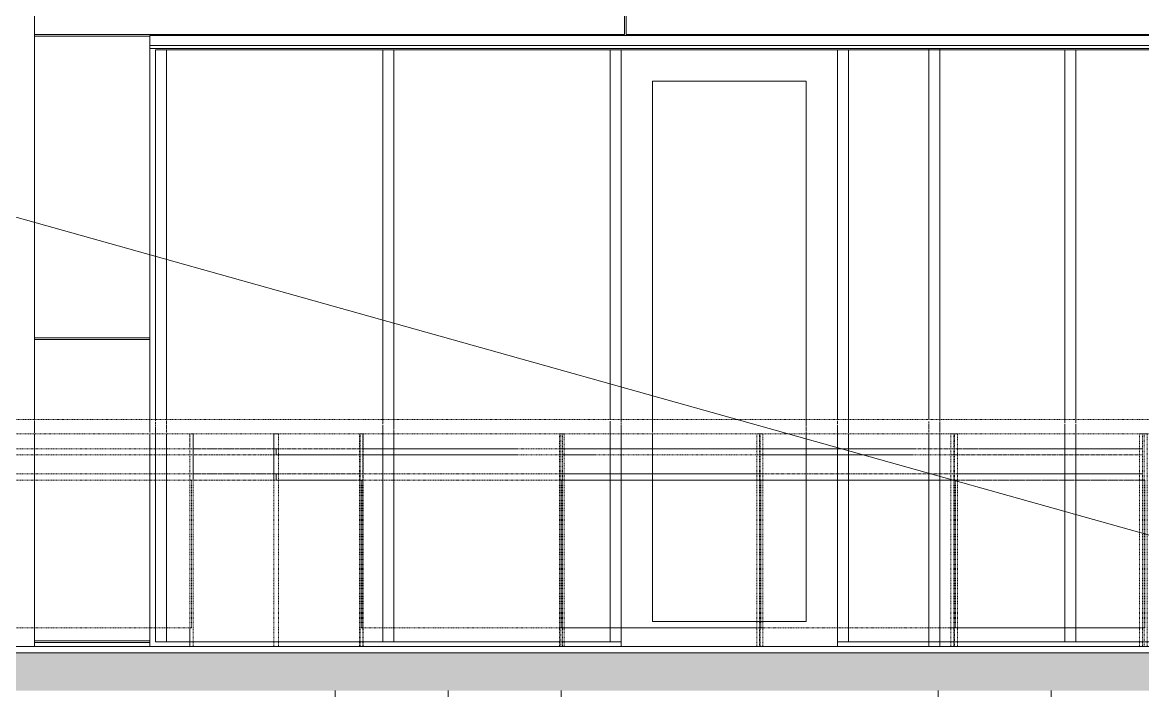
# Model space of a CAD drawing. Header units: inches. Extents: x -23565 to -21, y -324 to 853.
# Drawn here: x -7777.9 to -7599.6, y -6 to 100.3 of the extents above; entities that cross this region are included whole.
import ezdxf

# ---------------------------------------------------------------- set-up
doc = ezdxf.new("R2010")
doc.units = ezdxf.units.IN
doc.header["$MEASUREMENT"] = 0
doc.linetypes.add('Dash 1_16_', pattern=[0.125, 0.0625, -0.0625])
doc.linetypes.add('Grid Line 1_2_', pattern=[0.875, 0.5, -0.125, 0.125, -0.125])
for name, color, linetype, lineweight in [('A-ANNO-IDEN', 131, 'Continuous', 9), ('A-DOOR', 31, 'Continuous', 13), ('A-FLOR', 192, 'Continuous', 13), ('A-FLOR-HRAL', 11, 'Continuous', 13), ('A-FLOR-LEVL', 51, 'Continuous', 9), ('A-FLOR-PATT', 8, 'Continuous', 25), ('A-GLAZ-CWMG', 51, 'Continuous', 13), ('A-WALL-PATT', 111, 'Continuous', 25), ('C-TOPO', 7, 'Continuous', 13), ('I-WALL', 2, 'Continuous', 13), ('S-BEAM', 12, 'Continuous', 13), ('S-COLS', 52, 'Continuous', 13)]:
    doc.layers.add(name, color=color, linetype=linetype, lineweight=lineweight)

# ---------------------------------------------------------------- blocks, each defined once
blk = doc.blocks.new('Struct_Xcel_Sports Complex_rvt-4-Building Section - North_South looking West _ Fitness Center')
at = {"layer": 'A-FLOR-PATT', "lineweight": 9}
h = blk.add_hatch(dxfattribs=at)
h.set_pattern_fill('FP_59', color=256, style=0, pattern_type=2)
h.set_pattern_definition([(50, (-21606.15, 72.08), (55.0854, -4.8198), [5.76, -63.36]), (355, (-21606.15, 72.08), (-10.6557, 57.7685), [4.608, -50.688]), (100.451, (-21601.557, 71.68), (44.4295, 52.9487), [4.895, -53.848]), (46.184, (-21606.15, 87.44), (81.9644, -12.712), [8.64, -95.04]), (96.636, (-21599.32, 86.38), (71.7815, 74.8124), [7.343, -80.772]), (351.184, (-21606.15, 87.44), (71.782, 74.8124), [6.912, -76.032]), (21, (-21598.47, 83.6), (45.842, -30.9215), [5.76, -63.36]), (326, (-21598.47, 83.6), (18.687, 55.6915), [4.608, -50.688]), (71.451, (-21594.65, 81.025), (64.529, 24.77), [4.895, -53.848]), (37.5, (-21606.148, 72.082), (0.9339, 25.5668), [2.534, -47.539, 2.534, -48.922, -50.88]), (37.5, (-21606.148, 72.082), (0.9339, 25.5668), [-101.53, 2.534, -48.346]), (7.5, (-21606.148, 72.082), (20.20404, 30.2913), [2.534, -26.803, 2.534, -46.387, -19.392]), (7.5, (-21606.148, 72.082), (20.20404, 30.2913), [-78.259, 2.534, -16.858]), (327.5, (-21623.274, 72.082), (40.9978, -1.7324), [2.534, -16.666, 2.534, -57.37, -79.488]), (327.5, (-21623.274, 72.082), (40.9978, -1.7324), [-79.104, 2.534, -76.954]), (317.5, (-21630.954, 72.082), (44.7889, 7.6878), [2.534, -22.426, 2.534, -37.248, -56.448]), (317.5, (-21630.954, 72.082), (44.7889, 7.6878), [-64.742, 2.534, -53.914])])
h.paths.add_polyline_path([(-21132.3, -6), (-21132.3, 0), (-22790.8, 0), (-22790.8, -6), (-21136.06, -6)], flags=0)
at = {"layer": 'A-FLOR', "color": 7}
blk.add_line((-21132.3, 0), (-22790.8, 0), dxfattribs=at)
blk = doc.blocks.new('Girt_C - 10_D-1401750-Building Section - North_South looking West _ Fitness Center')
at = {"layer": 'S-BEAM', "color": 8, "lineweight": 9}
for p, q in [((-21603.92, 96.68), (-21389.05, 96.68)), ((-21389.05, 96.2), (-21603.92, 96.2))]:
    blk.add_line(p, q, dxfattribs=at)
blk = doc.blocks.new('Railing - 3_4_-V117-Building Section - North_South looking West _ Fitness Center')
at = {"layer": 'A-FLOR-HRAL', "color": 8, "linetype": 'Dash 1_16_', "lineweight": 9}
for p, q in [((-21584.19, 34.87), (-21584.19, 32.5)), ((-21583.44, 34.87), (-21584.19, 34.87)), ((-21584.19, 32.5), (-21584.19, 34.87)), ((-21584.19, 34.87), (-21583.44, 34.87)), ((-21583.44, 32.5), (-21583.44, 34.87)), ((-21583.44, 32.5), (-21583.44, 34.87)), ((-21584.19, 32.5), (-21584.19, 31.5)), ((-21584.19, 31.5), (-21584.19, 32.5)), ((-21583.44, 31.5), (-21583.44, 32.47)), ((-21583.44, 31.5), (-21583.44, 32.47)), ((-21584.19, 31.5), (-21584.19, 28.5)), ((-21584.19, 28.5), (-21584.19, 31.5)), ((-21583.44, 28.5), (-21583.44, 31.5)), ((-21583.44, 28.5), (-21583.44, 31.5)), ((-21584.19, 28.5), (-21584.19, 27.5)), ((-21584.19, 27.5), (-21584.19, 28.5)), ((-21584.19, 27.5), (-21584.19, 1)), ((-21584.19, 1), (-21584.19, 27.5)), ((-21583.44, 27.5), (-21583.44, 28.47)), ((-21583.44, 27.5), (-21583.44, 28.47)), ((-21583.44, 1), (-21583.44, 27.5)), ((-21583.44, 1), (-21583.44, 27.5))]:
    blk.add_line(p, q, dxfattribs=at)
blk = doc.blocks.new('Railing - 2_ 8_-V139-Building Section - North_South looking West _ Fitness Center')
at = {"layer": 'A-FLOR-HRAL', "color": 8, "linetype": 'Dash 1_16_', "lineweight": 9}
for p, q in [((-21853.3, 4), (-21853.3, 27.5)), ((-21853.3, 27.5), (-21853.05, 27.5)), ((-21853.05, 27.5), (-21853.3, 27.5)), ((-21853.3, 27.5), (-21853.3, 4)), ((-21853.05, 27.5), (-21821.55, 27.5)), ((-21821.55, 27.5), (-21853.05, 27.5)), ((-21821.55, 27.5), (-21821.3, 27.5)), ((-21821.3, 27.5), (-21821.55, 27.5)), ((-21821.3, 27.5), (-21821.3, 4)), ((-21821.3, 4), (-21821.3, 27.5)), ((-21853.05, 4), (-21853.3, 4)), ((-21853.3, 4), (-21853.05, 4)), ((-21821.55, 4), (-21853.05, 4)), ((-21853.05, 4), (-21821.55, 4)), ((-21821.3, 4), (-21821.55, 4)), ((-21821.55, 4), (-21821.3, 4))]:
    blk.add_line(p, q, dxfattribs=at)
blk = doc.blocks.new('Railing - 2_ x 1_2_-V145-Building Section - North_South looking West _ Fitness Center')
at = {"layer": 'A-FLOR-HRAL', "color": 8, "linetype": 'Dash 1_16_', "lineweight": 9}
for p, q in [((-21597.55, 34.87), (-21597.55, 32.5)), ((-21597.05, 34.87), (-21597.55, 34.87)), ((-21597.55, 1), (-21597.55, 34.87)), ((-21597.55, 34.87), (-21597.05, 34.87)), ((-21597.05, 1), (-21597.05, 34.87)), ((-21597.05, 32.5), (-21597.05, 34.87)), ((-21597.55, 32.5), (-21597.55, 31.5)), ((-21597.05, 31.5), (-21597.05, 32.5)), ((-21597.55, 31.5), (-21597.55, 28.5)), ((-21597.05, 28.5), (-21597.05, 31.5)), ((-21597.55, 28.5), (-21597.55, 4)), ((-21597.05, 27.5), (-21597.05, 28.5)), ((-21597.05, 1), (-21597.05, 27.5)), ((-21597.55, 4), (-21597.55, 1))]:
    blk.add_line(p, q, dxfattribs=at)
blk = doc.blocks.new('Railing - 2_ x 1_2_-V146-Building Section - North_South looking West _ Fitness Center')
at = {"layer": 'A-FLOR-HRAL', "color": 8, "linetype": 'Dash 1_16_', "lineweight": 9}
for p, q in [((-21570.55, 34.87), (-21570.47, 34.87)), ((-21570.05, 34.87), (-21570.55, 34.87)), ((-21570.55, 1), (-21570.55, 34.87)), ((-21570.47, 34.87), (-21570.47, 32.5)), ((-21570.47, 34.87), (-21570.05, 34.87)), ((-21569.97, 34.87), (-21570.05, 34.87)), ((-21570.05, 1), (-21570.05, 34.87)), ((-21569.97, 32.5), (-21569.97, 34.87)), ((-21570.47, 32.5), (-21570.47, 31.55)), ((-21569.97, 31.59), (-21569.97, 32.5)), ((-21570.47, 31.5), (-21570.47, 28.5)), ((-21569.97, 28.5), (-21569.97, 31.5)), ((-21570.47, 28.5), (-21570.47, 27.55)), ((-21570.47, 27.5), (-21570.47, 1)), ((-21569.97, 27.59), (-21569.97, 28.5)), ((-21569.97, 4), (-21569.97, 27.5)), ((-21569.97, 1), (-21569.97, 4))]:
    blk.add_line(p, q, dxfattribs=at)
blk = doc.blocks.new('Railing - 2_ 8_-V147-Building Section - North_South looking West _ Fitness Center')
at = {"layer": 'A-FLOR-HRAL', "color": 8, "linetype": 'Dash 1_16_', "lineweight": 9}
for p, q in [((-21570.05, 27.5), (-21570.24, 27.5)), ((-21570.24, 27.5), (-21570.24, 4)), ((-21570.24, 27.5), (-21570.22, 27.5)), ((-21570.22, 4), (-21570.22, 27.5)), ((-21570.22, 27.5), (-21570.05, 27.5)), ((-21570.05, 27.5), (-21538.75, 27.5)), ((-21538.75, 27.5), (-21570.05, 27.5)), ((-21538.75, 27.5), (-21538.34, 27.5)), ((-21538.34, 27.5), (-21538.75, 27.5)), ((-21538.34, 4), (-21538.34, 27.5)), ((-21538.34, 27.5), (-21538.32, 27.5)), ((-21538.32, 27.5), (-21538.32, 4)), ((-21570.24, 4), (-21570.05, 4)), ((-21570.22, 4), (-21570.24, 4)), ((-21570.05, 4), (-21570.22, 4)), ((-21538.75, 4), (-21570.05, 4)), ((-21570.05, 4), (-21538.75, 4)), ((-21538.34, 4), (-21538.75, 4)), ((-21538.75, 4), (-21538.34, 4)), ((-21538.34, 4), (-21538.32, 4))]:
    blk.add_line(p, q, dxfattribs=at)
blk = doc.blocks.new('Railing - 2_ x 1_2_-V148-Building Section - North_South looking West _ Fitness Center')
at = {"layer": 'A-FLOR-HRAL', "color": 8, "linetype": 'Dash 1_16_', "lineweight": 9}
for p, q in [((-21538.75, 34.87), (-21538.5, 34.87)), ((-21538.25, 34.87), (-21538.75, 34.87)), ((-21538.75, 1), (-21538.75, 34.87)), ((-21538.5, 34.87), (-21538.5, 32.5)), ((-21538.5, 34.87), (-21538, 34.87)), ((-21538, 34.87), (-21538.25, 34.87)), ((-21538.25, 1), (-21538.25, 34.87)), ((-21538, 32.5), (-21538, 34.87)), ((-21538.5, 32.5), (-21538.5, 31.5)), ((-21538, 31.5), (-21538, 32.5)), ((-21538.5, 31.5), (-21538.5, 28.5)), ((-21538, 28.5), (-21538, 31.5)), ((-21538.5, 28.5), (-21538.5, 4)), ((-21538, 4), (-21538, 28.5)), ((-21538.5, 4), (-21538.5, 1)), ((-21538, 1), (-21538, 4))]:
    blk.add_line(p, q, dxfattribs=at)
blk = doc.blocks.new('Railing - 2_ 8_-V149-Building Section - North_South looking West _ Fitness Center')
at = {"layer": 'A-FLOR-HRAL', "color": 8, "linetype": 'Dash 1_16_', "lineweight": 9}
for p, q in [((-21538.32, 27.5), (-21538.32, 4)), ((-21538.32, 27.5), (-21538.28, 27.5)), ((-21538.28, 4), (-21538.28, 27.5)), ((-21538.25, 27.5), (-21538.05, 27.5)), ((-21538.09, 27.5), (-21538.25, 27.5)), ((-21507.3, 27.5), (-21538.09, 27.5)), ((-21538.05, 27.5), (-21507.3, 27.5)), ((-21507.3, 27.5), (-21506.81, 27.5)), ((-21506.81, 27.5), (-21507.3, 27.5)), ((-21506.78, 4), (-21506.78, 27.5)), ((-21506.78, 27.5), (-21506.74, 27.5)), ((-21506.74, 27.5), (-21506.74, 4)), ((-21538.28, 4), (-21538.32, 4)), ((-21538.05, 4), (-21538.25, 4)), ((-21538.25, 4), (-21538.09, 4)), ((-21538.09, 4), (-21507.3, 4)), ((-21507.3, 4), (-21538.05, 4)), ((-21506.81, 4), (-21507.3, 4)), ((-21507.3, 4), (-21506.81, 4)), ((-21506.78, 4), (-21506.74, 4))]:
    blk.add_line(p, q, dxfattribs=at)
blk = doc.blocks.new('Railing - 2_ x 1_2_-V150-Building Section - North_South looking West _ Fitness Center')
at = {"layer": 'A-FLOR-HRAL', "color": 8, "linetype": 'Dash 1_16_', "lineweight": 9}
for p, q in [((-21507.3, 34.87), (-21506.88, 34.87)), ((-21506.81, 34.87), (-21507.3, 34.87)), ((-21507.3, 1), (-21507.3, 34.87)), ((-21506.88, 34.87), (-21506.88, 32.5)), ((-21506.39, 34.87), (-21506.81, 34.87)), ((-21506.81, 1), (-21506.81, 34.87)), ((-21506.81, 34.87), (-21506.39, 34.87)), ((-21506.39, 32.5), (-21506.39, 34.87)), ((-21506.88, 32.5), (-21506.88, 31.5)), ((-21506.39, 31.5), (-21506.39, 32.5)), ((-21506.88, 31.5), (-21506.88, 28.5)), ((-21506.39, 28.5), (-21506.39, 31.5)), ((-21506.88, 28.5), (-21506.88, 4)), ((-21506.39, 4), (-21506.39, 28.5)), ((-21506.88, 4), (-21506.88, 1)), ((-21506.39, 1), (-21506.39, 4))]:
    blk.add_line(p, q, dxfattribs=at)
blk = doc.blocks.new('Railing - 2_ 8_-V151-Building Section - North_South looking West _ Fitness Center')
at = {"layer": 'A-FLOR-HRAL', "color": 8, "linetype": 'Dash 1_16_', "lineweight": 9}
for p, q in [((-21506.53, 27.5), (-21506.76, 27.5)), ((-21506.76, 27.5), (-21506.76, 4)), ((-21506.76, 27.5), (-21506.69, 27.5)), ((-21506.69, 4), (-21506.69, 27.5)), ((-21506.69, 27.5), (-21506.47, 27.5)), ((-21476.44, 27.5), (-21506.53, 27.5)), ((-21506.47, 27.5), (-21476.44, 27.5)), ((-21476.44, 27.5), (-21475.81, 27.5)), ((-21475.81, 27.5), (-21476.44, 27.5)), ((-21475.81, 4), (-21475.81, 27.5)), ((-21475.81, 27.5), (-21475.74, 27.5)), ((-21475.74, 27.5), (-21475.74, 4)), ((-21506.76, 4), (-21506.53, 4)), ((-21506.69, 4), (-21506.76, 4)), ((-21506.47, 4), (-21506.69, 4)), ((-21506.53, 4), (-21476.44, 4)), ((-21476.44, 4), (-21506.47, 4)), ((-21475.81, 4), (-21476.44, 4)), ((-21476.44, 4), (-21475.81, 4)), ((-21475.81, 4), (-21475.74, 4))]:
    blk.add_line(p, q, dxfattribs=at)
blk = doc.blocks.new('Railing - 2_ x 1_2_-V152-Building Section - North_South looking West _ Fitness Center')
at = {"layer": 'A-FLOR-HRAL', "color": 8, "linetype": 'Dash 1_16_', "lineweight": 9}
for p, q in [((-21476.44, 34.87), (-21475.85, 34.87)), ((-21475.96, 34.87), (-21476.44, 34.87)), ((-21476.44, 1), (-21476.44, 34.87)), ((-21475.37, 34.87), (-21475.96, 34.87)), ((-21475.96, 1), (-21475.96, 34.87)), ((-21475.85, 34.87), (-21475.85, 32.5)), ((-21475.85, 34.87), (-21475.37, 34.87)), ((-21475.37, 32.5), (-21475.37, 34.87)), ((-21475.85, 32.5), (-21475.85, 31.5)), ((-21475.37, 31.5), (-21475.37, 32.5)), ((-21475.85, 31.5), (-21475.85, 28.5)), ((-21475.37, 28.5), (-21475.37, 31.5)), ((-21475.85, 28.5), (-21475.85, 4)), ((-21475.37, 4), (-21475.37, 28.5)), ((-21475.85, 4), (-21475.85, 1)), ((-21475.37, 1), (-21475.37, 4))]:
    blk.add_line(p, q, dxfattribs=at)
blk = doc.blocks.new('Railing - 2_ 8_-V153-Building Section - North_South looking West _ Fitness Center')
at = {"layer": 'A-FLOR-HRAL', "color": 8, "linetype": 'Dash 1_16_', "lineweight": 9}
for p, q in [((-21475.56, 27.5), (-21475.79, 27.5)), ((-21475.79, 27.5), (-21475.79, 4)), ((-21475.79, 27.5), (-21475.7, 27.5)), ((-21475.7, 4), (-21475.7, 27.5)), ((-21475.7, 27.5), (-21475.49, 27.5)), ((-21446.41, 27.5), (-21475.56, 27.5)), ((-21475.49, 27.5), (-21446.41, 27.5)), ((-21446.41, 27.5), (-21445.95, 27.5)), ((-21445.95, 27.5), (-21446.41, 27.5)), ((-21445.91, 27.5), (-21445.67, 27.5)), ((-21445.67, 27.5), (-21445.91, 27.5)), ((-21445.67, 4), (-21445.67, 27.5)), ((-21445.67, 27.5), (-21445.59, 27.5)), ((-21445.59, 27.5), (-21445.59, 4)), ((-21475.79, 4), (-21475.56, 4)), ((-21475.7, 4), (-21475.79, 4)), ((-21475.49, 4), (-21475.7, 4)), ((-21475.56, 4), (-21446.41, 4)), ((-21446.41, 4), (-21475.49, 4)), ((-21445.67, 4), (-21446.41, 4)), ((-21446.41, 4), (-21445.67, 4)), ((-21445.67, 4), (-21445.59, 4))]:
    blk.add_line(p, q, dxfattribs=at)
blk = doc.blocks.new('Railing - 2_ x 1_2_-V154-Building Section - North_South looking West _ Fitness Center')
at = {"layer": 'A-FLOR-HRAL', "color": 8, "linetype": 'Dash 1_16_', "lineweight": 9}
for p, q in [((-21446.41, 34.87), (-21445.95, 34.87)), ((-21445.95, 34.87), (-21446.41, 34.87)), ((-21446.41, 1), (-21446.41, 34.87)), ((-21445.19, 34.87), (-21445.95, 34.87)), ((-21445.95, 1), (-21445.95, 34.87)), ((-21445.91, 34.87), (-21445.65, 34.87)), ((-21445.65, 34.87), (-21445.65, 32.5)), ((-21445.65, 34.87), (-21445.19, 34.87)), ((-21445.19, 32.5), (-21445.19, 34.87)), ((-21445.65, 32.5), (-21445.65, 31.5)), ((-21445.19, 31.5), (-21445.19, 32.5)), ((-21445.65, 31.5), (-21445.65, 28.5)), ((-21445.19, 28.5), (-21445.19, 31.5)), ((-21445.65, 28.5), (-21445.65, 27.5)), ((-21445.65, 27.5), (-21445.65, 4)), ((-21445.19, 4), (-21445.19, 28.5)), ((-21445.65, 4), (-21445.65, 1)), ((-21445.19, 1), (-21445.19, 4))]:
    blk.add_line(p, q, dxfattribs=at)
blk = doc.blocks.new('Railing - Railing-939582-Building Section - North_South looking West _ Fitness Center')
at = {"layer": 'A-FLOR-HRAL', "color": 8, "linetype": 'Dash 1_16_', "lineweight": 9}
for p, q in [((-21583.81, 37.13), (-21898.78, 37.13)), ((-21898.78, 34.88), (-21583.81, 34.88)), ((-21629.05, 32.5), (-21597.55, 32.5)), ((-21597.55, 32.5), (-21629.05, 32.5)), ((-21597.55, 32.5), (-21597.05, 32.5)), ((-21597.05, 32.5), (-21597.55, 32.5)), ((-21597.05, 32.5), (-21583.81, 32.5)), ((-21584.19, 32.5), (-21597.05, 32.5)), ((-21583.81, 32.5), (-21584.19, 32.5)), ((-21583.81, 32.5), (-21583.81, 31.5)), ((-21583.81, 31.5), (-21583.81, 32.5)), ((-21583.81, 32.5), (-21570.55, 32.5)), ((-21583.44, 32.5), (-21583.81, 32.5)), ((-21571.08, 32.5), (-21583.44, 32.5)), ((-21570.55, 32.5), (-21571.01, 32.5)), ((-21570.55, 32.5), (-21570.05, 32.5)), ((-21570.05, 32.5), (-21570.55, 32.5)), ((-21570.05, 32.5), (-21538.74, 32.5)), ((-21558.22, 32.5), (-21570.05, 32.5)), ((-21545.46, 32.5), (-21558.22, 32.5)), ((-21538.74, 32.5), (-21545.46, 32.5)), ((-21538.74, 32.5), (-21538.25, 32.5)), ((-21538.07, 32.5), (-21538.74, 32.5)), ((-21538.25, 32.5), (-21507.3, 32.5)), ((-21533.05, 32.5), (-21538.07, 32.5)), ((-21507.3, 32.5), (-21533.04, 32.5)), ((-21507.3, 32.5), (-21506.7, 32.5)), ((-21506.49, 32.5), (-21507.3, 32.5)), ((-21506.7, 32.5), (-21476.42, 32.5)), ((-21495.07, 32.5), (-21506.49, 32.5)), ((-21482.71, 32.5), (-21495.07, 32.5)), ((-21476.42, 32.5), (-21482.71, 32.5)), ((-21476.42, 32.5), (-21475.81, 32.5)), ((-21475.52, 32.5), (-21476.42, 32.5)), ((-21475.81, 32.5), (-21446.4, 32.5)), ((-21470.47, 32.5), (-21475.52, 32.5)), ((-21458.37, 32.5), (-21470.47, 32.5)), ((-21446.43, 32.5), (-21458.37, 32.5)), ((-21445.94, 32.5), (-21446.41, 32.5)), ((-21446.4, 32.5), (-21445.94, 32.5)), ((-21597.55, 31.5), (-21629.05, 31.5)), ((-21597.55, 31.5), (-21629.05, 31.5)), ((-21597.05, 31.5), (-21597.55, 31.5)), ((-21597.05, 31.5), (-21597.55, 31.5)), ((-21584.19, 31.5), (-21597.05, 31.5)), ((-21583.81, 31.5), (-21597.05, 31.5)), ((-21583.81, 31.5), (-21584.19, 31.5)), ((-21583.44, 31.5), (-21583.81, 31.5)), ((-21570.55, 31.5), (-21583.81, 31.5)), ((-21571.08, 31.5), (-21583.44, 31.5)), ((-21570.55, 31.5), (-21571.01, 31.5)), ((-21570.05, 31.5), (-21570.55, 31.5)), ((-21570.05, 31.5), (-21570.55, 31.5)), ((-21558.22, 31.5), (-21570.05, 31.5)), ((-21538.74, 31.5), (-21570.05, 31.5)), ((-21545.46, 31.5), (-21558.22, 31.5)), ((-21538.74, 31.5), (-21545.46, 31.5)), ((-21538.07, 31.5), (-21538.74, 31.5)), ((-21538.25, 31.5), (-21538.74, 31.5)), ((-21507.3, 31.5), (-21538.25, 31.5)), ((-21533.05, 31.5), (-21538.07, 31.5)), ((-21507.3, 31.5), (-21533.04, 31.5)), ((-21506.49, 31.5), (-21507.3, 31.5)), ((-21506.7, 31.5), (-21507.3, 31.5)), ((-21476.42, 31.5), (-21506.7, 31.5)), ((-21495.07, 31.5), (-21506.49, 31.5)), ((-21482.71, 31.5), (-21495.07, 31.5)), ((-21476.42, 31.5), (-21482.71, 31.5)), ((-21475.52, 31.5), (-21476.42, 31.5)), ((-21475.81, 31.5), (-21476.42, 31.5)), ((-21446.4, 31.5), (-21475.81, 31.5)), ((-21446.43, 31.5), (-21475.52, 31.5)), ((-21445.94, 31.5), (-21446.41, 31.5)), ((-21445.94, 31.5), (-21446.4, 31.5)), ((-21629.05, 28.5), (-21597.55, 28.5)), ((-21597.55, 28.5), (-21629.05, 28.5)), ((-21597.55, 27.5), (-21629.05, 27.5)), ((-21597.55, 27.5), (-21629.05, 27.5)), ((-21597.55, 28.5), (-21597.05, 28.5)), ((-21597.05, 28.5), (-21597.55, 28.5)), ((-21597.3, 27.5), (-21597.55, 27.5)), ((-21597.05, 27.5), (-21597.55, 27.5)), ((-21597.05, 27.5), (-21597.3, 27.5)), ((-21597.05, 28.5), (-21583.81, 28.5)), ((-21584.19, 28.5), (-21597.05, 28.5)), ((-21584.19, 27.5), (-21597.05, 27.5)), ((-21583.81, 27.5), (-21597.05, 27.5)), ((-21583.81, 28.5), (-21584.19, 28.5)), ((-21583.81, 27.5), (-21584.19, 27.5)), ((-21583.81, 28.5), (-21583.81, 27.5)), ((-21583.81, 27.5), (-21583.81, 28.5)), ((-21583.81, 28.5), (-21570.55, 28.5)), ((-21583.44, 28.5), (-21583.81, 28.5)), ((-21583.44, 27.5), (-21583.81, 27.5)), ((-21570.55, 27.5), (-21583.81, 27.5)), ((-21571.08, 28.5), (-21583.44, 28.5)), ((-21571.08, 27.5), (-21583.44, 27.5)), ((-21570.55, 28.5), (-21571.01, 28.5)), ((-21570.55, 27.5), (-21571.01, 27.5)), ((-21570.55, 28.5), (-21570.05, 28.5)), ((-21570.05, 28.5), (-21570.55, 28.5)), ((-21570.24, 27.5), (-21570.55, 27.5)), ((-21570.05, 27.5), (-21570.55, 27.5)), ((-21570.05, 27.5), (-21570.24, 27.5)), ((-21570.05, 28.5), (-21538.74, 28.5)), ((-21538.74, 28.5), (-21570.05, 28.5)), ((-21538.74, 27.5), (-21570.05, 27.5)), ((-21538.74, 27.5), (-21570.05, 27.5)), ((-21538.74, 28.5), (-21538.25, 28.5)), ((-21538.07, 28.5), (-21538.74, 28.5)), ((-21538.34, 27.5), (-21538.74, 27.5)), ((-21538.25, 27.5), (-21538.74, 27.5)), ((-21538.25, 28.5), (-21507.3, 28.5)), ((-21538.07, 27.5), (-21538.25, 27.5)), ((-21507.3, 27.5), (-21538.25, 27.5)), ((-21507.3, 28.5), (-21538.07, 28.5)), ((-21520.11, 27.5), (-21538.07, 27.5)), ((-21507.3, 27.5), (-21520.11, 27.5)), ((-21507.3, 28.5), (-21506.7, 28.5)), ((-21506.49, 28.5), (-21507.3, 28.5)), ((-21506.81, 27.5), (-21507.3, 27.5)), ((-21506.7, 27.5), (-21507.3, 27.5)), ((-21506.49, 27.5), (-21506.75, 27.5)), ((-21506.7, 28.5), (-21476.42, 28.5)), ((-21476.42, 27.5), (-21506.7, 27.5)), ((-21476.42, 28.5), (-21506.49, 28.5)), ((-21495.07, 27.5), (-21506.49, 27.5)), ((-21482.71, 27.5), (-21495.07, 27.5)), ((-21476.42, 27.5), (-21482.71, 27.5)), ((-21476.42, 28.5), (-21475.81, 28.5)), ((-21475.52, 28.5), (-21476.42, 28.5)), ((-21475.79, 27.5), (-21476.42, 27.5)), ((-21475.81, 27.5), (-21476.42, 27.5)), ((-21475.81, 28.5), (-21446.4, 28.5)), ((-21446.4, 27.5), (-21475.81, 27.5)), ((-21475.52, 27.5), (-21475.77, 27.5)), ((-21458.37, 28.5), (-21475.52, 28.5)), ((-21446.43, 27.5), (-21475.52, 27.5)), ((-21446.43, 28.5), (-21458.37, 28.5)), ((-21445.94, 28.5), (-21446.41, 28.5)), ((-21445.94, 27.5), (-21446.41, 27.5)), ((-21446.4, 28.5), (-21445.94, 28.5)), ((-21445.94, 27.5), (-21446.4, 27.5))]:
    blk.add_line(p, q, dxfattribs=at)
at = {"layer": 'A-FLOR-HRAL', "color": 8, "linetype": 'Dash 1_16_', "lineweight": 9, "flags": 128}
for points in [[(-21312.29, 37.13), (-21320.42, 37.13), (-21328.85, 37.13), (-21337.55, 37.13), (-21346.52, 37.13), (-21355.75, 37.13), (-21365.23, 37.13), (-21374.94, 37.13), (-21384.89, 37.13), (-21395.04, 37.13), (-21405.41, 37.13), (-21415.96, 37.13), (-21426.7, 37.13), (-21437.61, 37.13), (-21448.68, 37.13), (-21459.9, 37.13), (-21471.25, 37.13), (-21482.72, 37.13), (-21494.3, 37.13), (-21505.98, 37.13), (-21517.75, 37.13), (-21529.59, 37.13), (-21541.48, 37.13), (-21553.42, 37.13), (-21565.4, 37.13), (-21577.39, 37.13), (-21583.81, 37.13)], [(-21312.29, 34.88), (-21320.42, 34.88), (-21328.85, 34.88), (-21337.55, 34.88), (-21346.52, 34.88), (-21355.75, 34.88), (-21365.23, 34.88), (-21374.94, 34.88), (-21384.89, 34.88), (-21395.04, 34.88), (-21405.41, 34.88), (-21415.96, 34.88), (-21426.7, 34.88), (-21437.61, 34.88), (-21448.68, 34.88), (-21459.9, 34.88), (-21471.25, 34.88), (-21482.72, 34.88), (-21494.3, 34.88), (-21505.98, 34.88), (-21517.75, 34.88), (-21529.59, 34.88), (-21541.48, 34.88), (-21553.42, 34.88), (-21565.4, 34.88), (-21577.39, 34.88), (-21583.81, 34.88)]]:
    blk.add_lwpolyline(points, dxfattribs=at)
for name, p in [('Railing - 2_ x 1_2_-V145-Building Section - North_South looking West _ Fitness Center', (0, 0)), ('Railing - 3_4_-V117-Building Section - North_South looking West _ Fitness Center', (0, 0)), ('Railing - 2_ x 1_2_-V146-Building Section - North_South looking West _ Fitness Center', (0, 0)), ('Railing - 2_ x 1_2_-V148-Building Section - North_South looking West _ Fitness Center', (0, 0)), ('Railing - 2_ x 1_2_-V150-Building Section - North_South looking West _ Fitness Center', (0, 0)), ('Railing - 2_ x 1_2_-V152-Building Section - North_South looking West _ Fitness Center', (0, 0)), ('Railing - 2_ x 1_2_-V154-Building Section - North_South looking West _ Fitness Center', (0, 0)), ('Railing - 2_ 8_-V139-Building Section - North_South looking West _ Fitness Center', (224, 0)), ('Railing - 2_ 8_-V147-Building Section - North_South looking West _ Fitness Center', (0, 0)), ('Railing - 2_ 8_-V149-Building Section - North_South looking West _ Fitness Center', (0, 0)), ('Railing - 2_ 8_-V151-Building Section - North_South looking West _ Fitness Center', (0, 0)), ('Railing - 2_ 8_-V153-Building Section - North_South looking West _ Fitness Center', (0, 0))]:
    blk.add_blockref(name, p)
blk = doc.blocks.new('Rectangular Mullion - Interior 1_75_ x 4_5_-V170-Building Section - North_South looking West _ Fitness Center')
at = {"layer": 'A-GLAZ-CWMG', "color": 8, "lineweight": 9}
blk.add_line((-21276.49, 96), (-21312.68, 96), dxfattribs=at)
blk = doc.blocks.new('Rectangular Mullion - Interior 1_75_ x 4_5_-V178-Building Section - North_South looking West _ Fitness Center')
at = {"layer": 'A-GLAZ-CWMG', "color": 8, "lineweight": 9}
for p, q in [((-21457.43, 1.75), (-21446.41, 1.75)), ((-21446.41, 1.75), (-21445.19, 1.75)), ((-21445.19, 1.75), (-21421.24, 1.75))]:
    blk.add_line(p, q, dxfattribs=at)
blk = doc.blocks.new('Rectangular Mullion - Interior 1_75_ x 4_5_-1870416-Building Section - North_South looking West _ Fitness Center')
at = {"layer": 'A-GLAZ-CWMG', "color": 8, "lineweight": 9}
for p, q in [((-21479.93, 1), (-21479.93, 1.75)), ((-21479.93, 1.75), (-21476.44, 1.75)), ((-21476.44, 1.75), (-21475.37, 1.75)), ((-21475.37, 1.75), (-21457.43, 1.75))]:
    blk.add_line(p, q, dxfattribs=at)
blk = doc.blocks.new('Rectangular Mullion - Interior 1_75_ x 4_5_-V180-Building Section - North_South looking West _ Fitness Center')
at = {"layer": 'A-GLAZ-CWMG', "color": 8, "lineweight": 9}
for p, q in [((-21458.3, 96), (-21456.55, 96)), ((-21458.3, 96), (-21458.3, 37.12)), ((-21456.55, 96), (-21456.55, 37.11)), ((-21458.3, 37.04), (-21458.3, 36.55)), ((-21458.3, 36.41), (-21458.3, 34.99)), ((-21456.55, 37.11), (-21456.55, 37.02)), ((-21456.55, 36.97), (-21456.55, 36.78)), ((-21456.55, 36.72), (-21456.55, 36.54)), ((-21456.55, 36.41), (-21456.55, 35.59)), ((-21458.3, 34.88), (-21458.3, 32.5)), ((-21456.55, 35.54), (-21456.55, 34.99)), ((-21456.55, 34.88), (-21456.55, 32.5)), ((-21458.3, 32.5), (-21458.3, 31.56)), ((-21456.55, 32.5), (-21456.55, 31.5)), ((-21458.3, 31.5), (-21458.3, 28.5)), ((-21456.55, 31.5), (-21456.55, 28.5)), ((-21458.3, 28.5), (-21458.3, 27.56)), ((-21458.3, 27.5), (-21458.3, 4)), ((-21456.55, 28.5), (-21456.55, 4)), ((-21458.3, 4), (-21458.3, 1.75)), ((-21456.55, 4), (-21456.55, 1.75)), ((-21456.55, 1.75), (-21458.3, 1.75))]:
    blk.add_line(p, q, dxfattribs=at)
blk = doc.blocks.new('Rectangular Mullion - Interior 1_75_ x 4_5_-1870417-Building Section - North_South looking West _ Fitness Center')
at = {"layer": 'A-GLAZ-CWMG', "color": 8, "lineweight": 9}
for p, q in [((-21479.93, 96), (-21479.93, 96.2)), ((-21457.43, 96), (-21479.93, 96))]:
    blk.add_line(p, q, dxfattribs=at)
blk = doc.blocks.new('Rectangular Mullion - Interior 1_75_ x 4_5_-V181-Building Section - North_South looking West _ Fitness Center')
at = {"layer": 'A-GLAZ-CWMG', "color": 8, "lineweight": 9}
for p, q in [((-21479.93, 96), (-21478.18, 96)), ((-21479.93, 96), (-21479.93, 37.11)), ((-21478.18, 96), (-21478.18, 37.12)), ((-21479.93, 36.84), (-21479.93, 36.51)), ((-21479.93, 36.41), (-21479.93, 36.02)), ((-21479.93, 36), (-21479.93, 35.62)), ((-21478.18, 37.05), (-21478.18, 36.93)), ((-21478.18, 36.83), (-21478.18, 36.43)), ((-21478.18, 36.41), (-21478.18, 35.61)), ((-21479.93, 35.51), (-21479.93, 35.12)), ((-21479.93, 35), (-21479.93, 34.9)), ((-21479.93, 34.9), (-21479.93, 32.5)), ((-21478.18, 35.53), (-21478.18, 35.05)), ((-21478.18, 34.99), (-21478.18, 34.89)), ((-21478.18, 34.89), (-21478.18, 32.5)), ((-21479.93, 32.5), (-21479.93, 31.5)), ((-21478.18, 32.5), (-21478.18, 31.5)), ((-21479.93, 31.5), (-21479.93, 28.5)), ((-21478.18, 31.5), (-21478.18, 28.5)), ((-21479.93, 28.5), (-21479.93, 4)), ((-21478.18, 28.5), (-21478.18, 4)), ((-21479.93, 4), (-21479.93, 1.75)), ((-21478.18, 4), (-21478.18, 1.75)), ((-21478.18, 1.75), (-21479.93, 1.75))]:
    blk.add_line(p, q, dxfattribs=at)
blk = doc.blocks.new('Rectangular Mullion - Interior 1_75_ x 4_5_-V167-Building Section - North_South looking West _ Fitness Center')
at = {"layer": 'A-GLAZ-CWMG', "color": 8, "lineweight": 9}
blk.add_line((-22313.87, 96), (-22277.68, 96), dxfattribs=at)
blk = doc.blocks.new('Rectangular Mullion - Interior 1_75_ x 4_5_-1179494-Building Section - North_South looking West _ Fitness Center')
at = {"layer": 'A-GLAZ-CWMG', "color": 8, "lineweight": 9}
for p, q in [((-21597.55, 1.75), (-21602.18, 1.75)), ((-21597.05, 1.75), (-21597.55, 1.75)), ((-21584.19, 1.75), (-21597.05, 1.75)), ((-21583.44, 1.75), (-21584.19, 1.75)), ((-21570.55, 1.75), (-21583.44, 1.75)), ((-21570.05, 1.75), (-21570.55, 1.75)), ((-21565.99, 1.75), (-21569.97, 1.75))]:
    blk.add_line(p, q, dxfattribs=at)
blk = doc.blocks.new('Rectangular Mullion - Interior 1_75_ x 4_5_-V182-Building Section - North_South looking West _ Fitness Center')
at = {"layer": 'A-GLAZ-CWMG', "color": 8, "lineweight": 9}
for p, q in [((-21603.05, 96), (-21601.3, 96)), ((-21603.05, 96), (-21603.05, 37.11)), ((-21601.3, 37.1), (-21601.3, 96)), ((-21603.05, 37.02), (-21603.05, 36.93)), ((-21603.05, 36.78), (-21603.05, 36.45)), ((-21603.05, 36.34), (-21603.05, 36.06)), ((-21603.05, 36), (-21603.05, 35.75)), ((-21603.05, 35.7), (-21603.05, 35.12)), ((-21601.3, 36.66), (-21601.3, 36.98)), ((-21601.3, 36.42), (-21601.3, 36.62)), ((-21601.3, 35.64), (-21601.3, 36.28)), ((-21603.05, 35.07), (-21603.05, 34.95)), ((-21603.05, 34.88), (-21603.05, 32.5)), ((-21601.3, 35.3), (-21601.3, 35.56)), ((-21601.3, 35.08), (-21601.3, 35.22)), ((-21601.3, 32.5), (-21601.3, 34.88)), ((-21603.05, 32.5), (-21603.05, 31.5)), ((-21601.3, 31.5), (-21601.3, 32.5)), ((-21603.05, 31.5), (-21603.05, 28.5)), ((-21601.3, 28.5), (-21601.3, 31.5)), ((-21603.05, 28.5), (-21603.05, 4)), ((-21601.3, 4), (-21601.3, 28.5)), ((-21603.05, 4), (-21603.05, 1.75)), ((-21601.3, 1.75), (-21601.3, 4)), ((-21601.3, 1.75), (-21603.05, 1.75))]:
    blk.add_line(p, q, dxfattribs=at)
blk = doc.blocks.new('Rectangular Mullion - Interior 1_75_ x 4_5_-V183-Building Section - North_South looking West _ Fitness Center')
at = {"layer": 'A-GLAZ-CWMG', "color": 8, "lineweight": 9}
for p, q in [((-21566.87, 96), (-21565.12, 96)), ((-21566.87, 96), (-21566.87, 37.11)), ((-21565.12, 37.12), (-21565.12, 96)), ((-21566.87, 37.04), (-21566.87, 36.88)), ((-21566.87, 36.82), (-21566.87, 36.41)), ((-21566.87, 36.24), (-21566.87, 35.09)), ((-21565.12, 36.86), (-21565.12, 37.03)), ((-21565.12, 36.61), (-21565.12, 36.84)), ((-21565.12, 36), (-21565.12, 36.58)), ((-21565.12, 35.55), (-21565.12, 35.93)), ((-21566.87, 35.04), (-21566.87, 34.92)), ((-21566.87, 34.89), (-21566.87, 32.5)), ((-21565.12, 34.9), (-21565.12, 35.47)), ((-21565.12, 32.5), (-21565.12, 34.9)), ((-21566.87, 32.5), (-21566.87, 31.5)), ((-21565.12, 31.5), (-21565.12, 32.5)), ((-21566.87, 31.5), (-21566.87, 28.5)), ((-21565.12, 28.5), (-21565.12, 31.5)), ((-21566.87, 28.5), (-21566.87, 4)), ((-21565.12, 4), (-21565.12, 28.5)), ((-21566.87, 4), (-21566.87, 1.75)), ((-21565.12, 1.75), (-21565.12, 4)), ((-21565.12, 1.75), (-21566.87, 1.75))]:
    blk.add_line(p, q, dxfattribs=at)
blk = doc.blocks.new('Door_Single_Storefront - one-V184-Building Section - North_South looking West _ Fitness Center')
at = {"layer": 'A-DOOR', "color": 8, "lineweight": 9}
for p, q in [((-21523.93, 91), (-21523.93, 37.12)), ((-21523.93, 91), (-21499.49, 91)), ((-21499.49, 37.1), (-21499.49, 91)), ((-21523.93, 37.07), (-21523.93, 36.97)), ((-21523.93, 36.97), (-21523.93, 36.73)), ((-21523.93, 36.65), (-21523.93, 36.41)), ((-21523.93, 36.35), (-21523.93, 36)), ((-21523.93, 35.92), (-21523.93, 35.36)), ((-21499.49, 36.94), (-21499.49, 37.05)), ((-21499.49, 36.44), (-21499.49, 36.88)), ((-21499.49, 36.04), (-21499.49, 36.41)), ((-21499.49, 35.32), (-21499.49, 35.92)), ((-21523.93, 35.27), (-21523.93, 35.05)), ((-21523.93, 34.88), (-21523.93, 32.5)), ((-21499.49, 34.92), (-21499.49, 35.25)), ((-21499.49, 32.5), (-21499.49, 34.9)), ((-21523.93, 32.5), (-21523.93, 31.5)), ((-21499.49, 31.5), (-21499.49, 32.5)), ((-21523.93, 31.5), (-21523.93, 28.5)), ((-21499.49, 28.5), (-21499.49, 31.5)), ((-21523.93, 28.5), (-21523.93, 5)), ((-21499.49, 5), (-21499.49, 28.5)), ((-21523.93, 5), (-21507.3, 5)), ((-21507.3, 5), (-21506.81, 5)), ((-21506.74, 5), (-21506.39, 5)), ((-21506.39, 5), (-21499.49, 5))]:
    blk.add_line(p, q, dxfattribs=at)
blk = doc.blocks.new('Rectangular Mullion - Interior 1_75_ x 4_5_-V185-Building Section - North_South looking West _ Fitness Center')
at = {"layer": 'A-GLAZ-CWMG', "color": 8, "lineweight": 9}
for p, q in [((-21530.68, 96), (-21528.93, 96)), ((-21530.68, 96), (-21530.68, 37.12)), ((-21528.93, 37.12), (-21528.93, 96)), ((-21530.68, 36.9), (-21530.68, 36.68)), ((-21530.68, 36.59), (-21530.68, 36.41)), ((-21530.68, 36.41), (-21530.68, 36.05)), ((-21530.68, 35.96), (-21530.68, 35.47)), ((-21528.93, 37.01), (-21528.93, 37.1)), ((-21528.93, 36.85), (-21528.93, 36.99)), ((-21528.93, 36.69), (-21528.93, 36.82)), ((-21528.93, 36.41), (-21528.93, 36.54)), ((-21528.93, 35.13), (-21528.93, 36.31)), ((-21530.68, 35.41), (-21530.68, 35.1)), ((-21530.68, 35.02), (-21530.68, 34.92)), ((-21530.68, 34.88), (-21530.68, 32.5)), ((-21528.93, 34.95), (-21528.93, 35.07)), ((-21528.93, 32.5), (-21528.93, 34.9)), ((-21530.68, 32.5), (-21530.68, 31.5)), ((-21528.93, 31.5), (-21528.93, 32.5)), ((-21530.68, 31.5), (-21530.68, 28.5)), ((-21528.93, 28.5), (-21528.93, 31.5)), ((-21530.68, 28.5), (-21530.68, 4)), ((-21528.93, 4), (-21528.93, 28.5)), ((-21530.68, 4), (-21530.68, 1.75)), ((-21528.93, 1.75), (-21528.93, 4)), ((-21528.93, 1.75), (-21530.68, 1.75))]:
    blk.add_line(p, q, dxfattribs=at)
blk = doc.blocks.new('Rectangular Mullion - Interior 1_75_ x 4_5_-1870737-Building Section - North_South looking West _ Fitness Center')
at = {"layer": 'A-GLAZ-CWMG', "color": 8, "lineweight": 9}
for p in [(-21493.62, 96), (-21478.18, 96.2)]:
    blk.add_line(p, (-21478.18, 96), dxfattribs=at)
blk = doc.blocks.new('Rectangular Mullion - Interior 1_75_ x 4_5_-1870858-Building Section - North_South looking West _ Fitness Center')
at = {"layer": 'A-GLAZ-CWMG', "color": 8, "lineweight": 9}
for p, q in [((-21538.75, 1.75), (-21565.99, 1.75)), ((-21538, 1.75), (-21538.75, 1.75)), ((-21528.93, 1.75), (-21538, 1.75)), ((-21528.93, 1.75), (-21528.93, 1))]:
    blk.add_line(p, q, dxfattribs=at)
blk = doc.blocks.new('Rectangular Mullion - Interior 1_75_ x 4_5_-1870859-Building Section - North_South looking West _ Fitness Center')
at = {"layer": 'A-GLAZ-CWMG', "color": 8, "lineweight": 9}
for p, q in [((-21494.49, 1), (-21494.49, 1.75)), ((-21478.18, 1.75), (-21494.49, 1.75)), ((-21478.18, 1.75), (-21478.18, 1))]:
    blk.add_line(p, q, dxfattribs=at)
blk = doc.blocks.new('Rectangular Mullion - Interior 1_75_ x 4_5_-V186-Building Section - North_South looking West _ Fitness Center')
at = {"layer": 'A-GLAZ-CWMG', "color": 8, "lineweight": 9}
for p, q in [((-21494.49, 96), (-21492.74, 96)), ((-21494.49, 96), (-21494.49, 37.09)), ((-21492.74, 37.11), (-21492.74, 96)), ((-21494.49, 36.95), (-21494.49, 36.74)), ((-21494.49, 36.68), (-21494.49, 36.44)), ((-21494.49, 36.27), (-21494.49, 35.12)), ((-21492.74, 36.99), (-21492.74, 37.09)), ((-21492.74, 36.68), (-21492.74, 36.97)), ((-21492.74, 36.41), (-21492.74, 36.66)), ((-21492.74, 36.05), (-21492.74, 36.35)), ((-21492.74, 35), (-21492.74, 35.95)), ((-21494.49, 35.09), (-21494.49, 34.94)), ((-21494.49, 34.88), (-21494.49, 32.5)), ((-21492.74, 32.5), (-21492.74, 34.88)), ((-21494.49, 32.5), (-21494.49, 31.59)), ((-21492.74, 31.5), (-21492.74, 32.5)), ((-21494.49, 31.5), (-21494.49, 28.5)), ((-21492.74, 28.5), (-21492.74, 31.5)), ((-21494.49, 28.5), (-21494.49, 27.59)), ((-21494.49, 27.5), (-21494.49, 4)), ((-21492.74, 4), (-21492.74, 28.5)), ((-21494.49, 4), (-21494.49, 1.75)), ((-21492.74, 1.75), (-21492.74, 4)), ((-21492.74, 1.75), (-21494.49, 1.75))]:
    blk.add_line(p, q, dxfattribs=at)

msp = doc.modelspace()

# ---------------------------------------------------------------- hatches: boundary and pattern name
at = {"layer": 'A-WALL-PATT', "lineweight": 9}
h = msp.add_hatch(dxfattribs=at)
h.set_pattern_fill('FP_61', color=8, style=0, pattern_type=2)
h.set_pattern_definition([(90, (-20902.68, -673.75), (-193, -193), [48, -145]), (180, (-20902.68, -673.75), (-2e-14, -193), [96.25, -96.75]), (270, (-20998.93, -625.75), (-193, -193), [48, -145]), (180, (-20902.68, -625.75), (-2e-14, -193), [96.25, -96.75]), (270, (-20999.18, -625.75), (-193, -193), [48, -145]), (180, (-20999.18, -625.75), (-2e-14, -193), [96.25, -96.75]), (90, (-21095.43, -673.75), (-193, -193), [48, -145]), (180, (-20999.18, -673.75), (-2e-14, -193), [96.25, -96.75]), (90, (-20950.68, -625.5), (-193, -193), [48, -145]), (180, (-20902.43, -625.5), (-2e-14, -193), [48.25, -144.75]), (180, (-20902.43, -577.5), (-2e-14, -193), [48.25, -144.75]), (90, (-21047.18, -625.5), (-193, -193), [48, -145]), (180, (-20950.93, -625.5), (-2e-14, -193), [96.25, -96.75]), (270, (-20950.93, -577.5), (-193, -193), [48, -145]), (180, (-20950.93, -577.5), (-2e-14, -193), [96.25, -96.75]), (180, (-21047.43, -625.5), (-2e-14, -193), [48, -145]), (270, (-21047.43, -577.5), (-193, -193), [48, -145]), (180, (-21047.43, -577.5), (-2e-14, -193), [48, -145]), (90, (-20902.68, -577.25), (-193, -193), [48, -145]), (180, (-20902.68, -577.25), (-2e-14, -193), [96.25, -96.75]), (270, (-20998.93, -529.25), (-193, -193), [48, -145]), (180, (-20902.68, -529.25), (-2e-14, -193), [96.25, -96.75]), (270, (-20999.18, -529.25), (-193, -193), [48, -145]), (180, (-20999.18, -529.25), (-2e-14, -193), [96.25, -96.75]), (270, (-21095.43, -529.25), (-193, -193), [48, -145]), (180, (-20999.18, -577.25), (-2e-14, -193), [96.25, -96.75]), (90, (-20950.68, -529), (-193, -193), [48, -145]), (180, (-20902.43, -529), (-2e-14, -193), [48.25, -144.75]), (180, (-20902.43, -481), (-2e-14, -193), [48.25, -144.75]), (90, (-21047.18, -529), (-193, -193), [48, -145]), (180, (-20950.93, -529), (-2e-14, -193), [96.25, -96.75]), (270, (-20950.93, -481), (-193, -193), [48, -145]), (180, (-20950.93, -481), (-2e-14, -193), [96.25, -96.75]), (180, (-21047.43, -529), (-2e-14, -193), [48, -145]), (270, (-21047.43, -481), (-193, -193), [48, -145]), (180, (-21047.43, -481), (-2e-14, -193), [48, -145])])
h.paths.add_polyline_path([(-8005.2107, 1), (-7783.9607, 1), (-7783.9607, 5.0462), (-7879.0926, 146.25), (-7924.839, 146.25), (-8005.2107, 23.5198), (-8005.2107, 1.1407)], flags=0)
h.paths.add_polyline_path([(-7775.9607, 1), (-7757.5777, 1), (-7757.5777, 98.25), (-7542.7107, 98.25), (-7542.7107, 146.25), (-7775.9607, 146.25), (-7775.9607, 1.1407)], flags=0)
h.paths.add_polyline_path([(-7783.9607, 6.8368), (-7783.9607, 146.25), (-7877.8186, 146.25), (-7786.9094, 11.2167)], flags=0)
h.paths.add_polyline_path([(-8005.2107, 25.3452), (-7926.1116, 146.25), (-8005.2107, 146.25), (-8005.2107, 25.7934)], flags=0)
h.paths.add_polyline_path([(-7405.9102, 98.25), (-7300.4607, 98.25), (-7300.4607, 146.25), (-7534.7107, 146.25), (-7534.7107, 98.25), (-7483.3722, 98.25)], flags=0)
at = {"layer": 'C-TOPO', "lineweight": 9}
h = msp.add_hatch(dxfattribs=at)
h.set_pattern_fill('FP_49', color=8, style=0, pattern_type=2)
h.set_pattern_definition([(0, (-21606.15, 72.08), (48, 48), [48, -48]), (0, (-21606.15, 90.08), (48, 48), [48, -48]), (0, (-21606.15, 108.08), (48, 48), [48, -48]), (90, (-21600.15, 114.08), (-48, 48), [48, -48]), (90, (-21582.15, 114.08), (-48, 48), [48, -48]), (90, (-21564.15, 114.08), (-48, 48), [48, -48])])
h.paths.add_polyline_path([(-8257.9922, -99.6193), (-7278.6055, -99.6193), (-7278.6055, -48), (-7290.9607, -48), (-7290.9607, -36), (-7285.9607, -36), (-7285.9607, -6), (-8944.4607, -6), (-8944.4607, -36), (-8939.4607, -36), (-8939.4607, -48), (-8957.4607, -48), (-8957.4607, -36), (-8954.4607, -36), (-8954.4607, 0), (-9187.5362, 0), (-9187.5362, -99.6193), (-8412.9162, -99.6193)], flags=0)

# ---------------------------------------------------------------- linework, layer by layer
at = {"layer": 'A-ANNO-IDEN', "color": 153}
msp.add_line((-7801.1918, 75.598), (-6857.5793, -189.167), dxfattribs=at)
at = {"layer": 'A-FLOR', "color": 7}
for p, q in [((-7471.3295, 1), (-8318.5764, 1)), ((-8318.5764, 0), (-7471.3295, 0))]:
    msp.add_line(p, q, dxfattribs=at)
at = {"layer": 'A-FLOR-LEVL', "linetype": 'Grid Line 1_2_'}
msp.add_line((-9381.029, 0), (-6330.7454, 0), dxfattribs=at)
at = {"layer": 'I-WALL', "color": 8, "lineweight": 9}
for p, q in [((-7757.5777, 37.1055), (-7757.5777, 98.25)), ((-7757.5777, 98.25), (-7542.7107, 98.25)), ((-7757.5777, 36.8732), (-7757.5777, 37.0186)), ((-7757.5777, 36.4067), (-7757.5777, 36.839)), ((-7757.5777, 36.0413), (-7757.5777, 36.3516)), ((-7757.5777, 35.4309), (-7757.5777, 35.9604)), ((-7757.5777, 35.0965), (-7757.5777, 35.367)), ((-7757.5777, 1), (-7757.5777, 34.8799))]:
    msp.add_line(p, q, dxfattribs=at)
at = {"layer": 'S-COLS', "color": 8, "lineweight": 9}
for p, q in [((-7775.9607, 366.3994), (-7775.9607, 37.0929)), ((-7775.9607, 37.0055), (-7775.9607, 36.9046)), ((-7775.9607, 36.8802), (-7775.9607, 36.7211)), ((-7775.9607, 36.6607), (-7775.9607, 36.4333)), ((-7775.9607, 36.4067), (-7775.9607, 36)), ((-7775.9607, 35.9122), (-7775.9607, 35.2521)), ((-7775.9607, 35.2033), (-7775.9607, 35.0452)), ((-7775.9607, 34.8795), (-7775.9607, 32.5)), ((-7775.9607, 32.5), (-7775.9607, 31.5)), ((-7775.9607, 31.5), (-7775.9607, 28.5)), ((-7775.9607, 28.5), (-7775.9607, 4)), ((-7775.9607, 4), (-7775.9607, 1))]:
    msp.add_line(p, q, dxfattribs=at)

# ---------------------------------------------------------------- block references
at = {"color": 250, "lineweight": 5}
msp.add_blockref('Struct_Xcel_Sports Complex_rvt-4-Building Section - North_South looking West _ Fitness Center', (13846.3421, 0), dxfattribs=at)
at = {"layer": 'A-DOOR', "color": 8, "lineweight": 9}
msp.add_blockref('Door_Single_Storefront - one-V184-Building Section - North_South looking West _ Fitness Center', (13846.3421, 0), dxfattribs=at)
at = {"layer": 'A-FLOR-HRAL', "color": 8, "linetype": 'Dash 1_16_', "lineweight": 9}
msp.add_blockref('Railing - Railing-939582-Building Section - North_South looking West _ Fitness Center', (13846.3421, 0), dxfattribs=at)
at = {"layer": 'A-GLAZ-CWMG', "color": 8, "lineweight": 9}
for name, p in [('Rectangular Mullion - Interior 1_75_ x 4_5_-V182-Building Section - North_South looking West _ Fitness Center', (13846.3421, 0)), ('Rectangular Mullion - Interior 1_75_ x 4_5_-V167-Building Section - North_South looking West _ Fitness Center', (14558.0296, 0)), ('Rectangular Mullion - Interior 1_75_ x 4_5_-V183-Building Section - North_South looking West _ Fitness Center', (13846.3421, 0)), ('Rectangular Mullion - Interior 1_75_ x 4_5_-V167-Building Section - North_South looking West _ Fitness Center', (14594.2171, 0)), ('Rectangular Mullion - Interior 1_75_ x 4_5_-V185-Building Section - North_South looking West _ Fitness Center', (13846.3421, 0)), ('Rectangular Mullion - Interior 1_75_ x 4_5_-V167-Building Section - North_South looking West _ Fitness Center', (14630.4046, 0)), ('Rectangular Mullion - Interior 1_75_ x 4_5_-V186-Building Section - North_South looking West _ Fitness Center', (13846.3421, 0)), ('Rectangular Mullion - Interior 1_75_ x 4_5_-1870737-Building Section - North_South looking West _ Fitness Center', (13846.3421, 0)), ('Rectangular Mullion - Interior 1_75_ x 4_5_-1870417-Building Section - North_South looking West _ Fitness Center', (13846.3421, 0)), ('Rectangular Mullion - Interior 1_75_ x 4_5_-V181-Building Section - North_South looking West _ Fitness Center', (13846.3421, 0)), ('Rectangular Mullion - Interior 1_75_ x 4_5_-V180-Building Section - North_South looking West _ Fitness Center', (13846.3421, 0)), ('Rectangular Mullion - Interior 1_75_ x 4_5_-V170-Building Section - North_South looking West _ Fitness Center', (13701.5921, 0)), ('Rectangular Mullion - Interior 1_75_ x 4_5_-1179494-Building Section - North_South looking West _ Fitness Center', (13846.3421, 0)), ('Rectangular Mullion - Interior 1_75_ x 4_5_-1870858-Building Section - North_South looking West _ Fitness Center', (13846.3421, 0)), ('Rectangular Mullion - Interior 1_75_ x 4_5_-1870859-Building Section - North_South looking West _ Fitness Center', (13846.3421, 0)), ('Rectangular Mullion - Interior 1_75_ x 4_5_-1870416-Building Section - North_South looking West _ Fitness Center', (13846.3421, 0)), ('Rectangular Mullion - Interior 1_75_ x 4_5_-V178-Building Section - North_South looking West _ Fitness Center', (13846.3421, 0))]:
    msp.add_blockref(name, p, dxfattribs=at)
at = {"layer": 'S-BEAM', "color": 8, "lineweight": 9}
msp.add_blockref('Girt_C - 10_D-1401750-Building Section - North_South looking West _ Fitness Center', (13846.3421, 0), dxfattribs=at)

doc.saveas('drawing.dxf')
